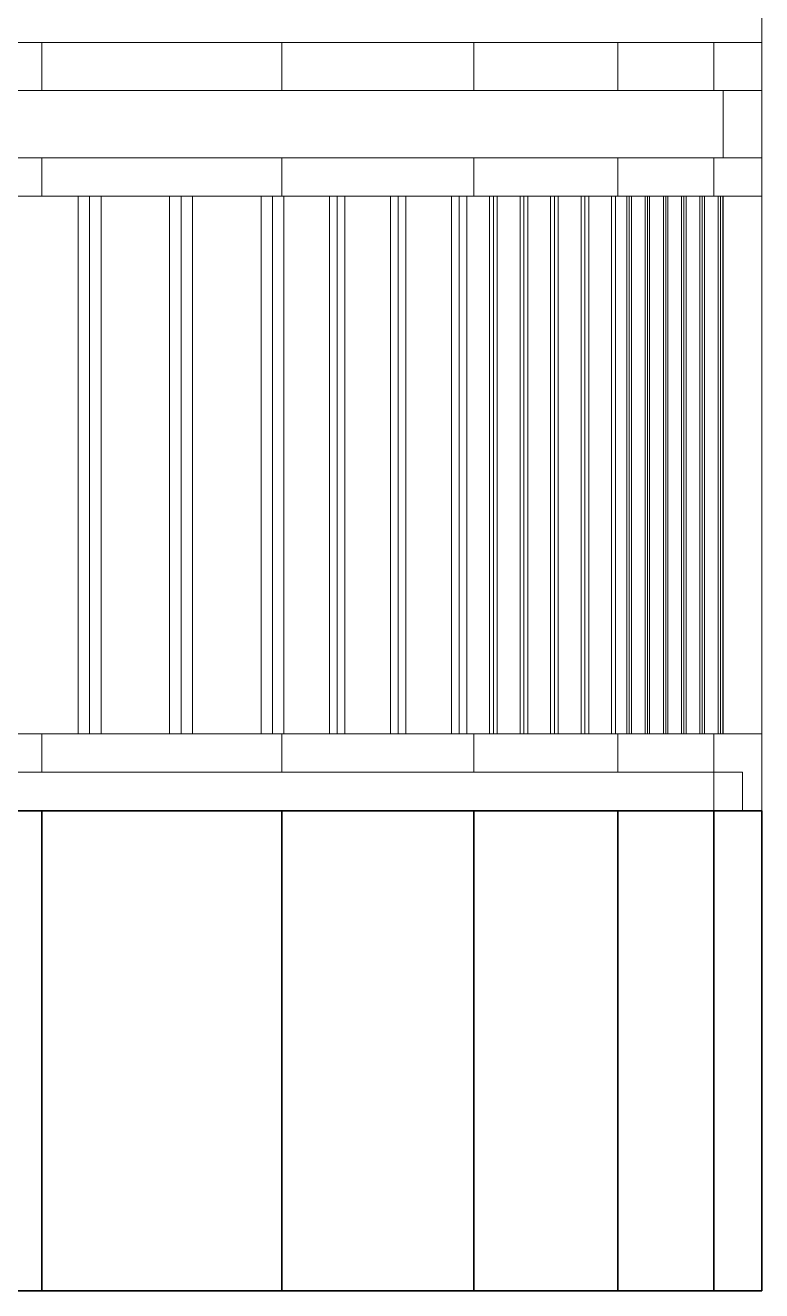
# Model space of a CAD drawing. Header units: inches. Extents: x -7543 to -822, y 102837 to 190349.
# Drawn here: x -823.9876 to -823.97226, y 102836.85389 to 102836.88025 of the extents above; entities that cross this region are included whole.
import ezdxf

# ---------------------------------------------------------------- set-up
doc = ezdxf.new("R2010")
doc.units = ezdxf.units.IN
doc.header["$MEASUREMENT"] = 0
for name, color, linetype, lineweight, true_color in [('BALKON', 7, 'Continuous', 20, 0xffaaa9), ('DUVAR', 7, 'Continuous', 35, 0xfc4642), ('PENCERE', 7, 'Continuous', 18, 0xffb360)]:
    doc.layers.add(name, color=color, linetype=linetype, lineweight=lineweight, true_color=true_color)

msp = doc.modelspace()

# ---------------------------------------------------------------- linework, layer by layer
at = {"layer": 'BALKON'}
for p, q in [((-824.06026, 102836.879887, -0.002), (-823.97226, 102836.879887, -0.002)), ((-824.06026, 102836.879887, -0.002), (-823.97226, 102836.879887, -0.002)), ((-824.06026, 102836.879887, -0.002), (-823.97226, 102836.879887, -0.002)), ((-824.06026, 102836.879887, -0.002), (-823.97226, 102836.879887, -0.002)), ((-824.06026, 102836.879887, -0.002), (-823.97226, 102836.879887, -0.002)), ((-824.06026, 102836.879887, -0.002), (-823.97226, 102836.879887, -0.002)), ((-824.06026, 102836.879887, -0.002), (-823.97226, 102836.879887, -0.002)), ((-824.06026, 102836.879887, -0.002), (-823.97226, 102836.879887, -0.002)), ((-823.98726, 102836.878887, -0.002), (-823.98726, 102836.879887, -0.002)), ((-823.98726, 102836.878887, -0.002), (-823.98726, 102836.879887, -0.002)), ((-823.98726, 102836.878887, -0.002), (-823.98726, 102836.879887, -0.002)), ((-823.98726, 102836.878887, -0.002), (-823.98726, 102836.879887, -0.002)), ((-823.98226, 102836.878887, -0.002), (-823.98226, 102836.879887, -0.002)), ((-823.98226, 102836.878887, -0.002), (-823.98226, 102836.879887, -0.002)), ((-823.98226, 102836.878887, -0.002), (-823.98226, 102836.879887, -0.002)), ((-823.98226, 102836.878887, -0.002), (-823.98226, 102836.879887, -0.002)), ((-823.98226, 102836.878887, -0.002), (-823.98226, 102836.879887, -0.002)), ((-823.98226, 102836.878887, -0.002), (-823.98226, 102836.879887, -0.002)), ((-823.98226, 102836.878887, -0.002), (-823.98226, 102836.879887, -0.002)), ((-823.98226, 102836.878887, -0.002), (-823.98226, 102836.879887, -0.002)), ((-823.97826, 102836.878887, -0.002), (-823.97826, 102836.879887, -0.002)), ((-823.97826, 102836.878887, -0.002), (-823.97826, 102836.879887, -0.002)), ((-823.97826, 102836.878887, -0.002), (-823.97826, 102836.879887, -0.002)), ((-823.97826, 102836.878887, -0.002), (-823.97826, 102836.879887, -0.002)), ((-823.97826, 102836.878887, -0.002), (-823.97826, 102836.879887, -0.002)), ((-823.97826, 102836.878887, -0.002), (-823.97826, 102836.879887, -0.002)), ((-823.97826, 102836.878887, -0.002), (-823.97826, 102836.879887, -0.002)), ((-823.97826, 102836.878887, -0.002), (-823.97826, 102836.879887, -0.002)), ((-823.97526, 102836.878887, -0.002), (-823.97526, 102836.879887, -0.002)), ((-823.97526, 102836.878887, -0.002), (-823.97526, 102836.879887, -0.002)), ((-823.97526, 102836.878887, -0.002), (-823.97526, 102836.879887, -0.002)), ((-823.97526, 102836.878887, -0.002), (-823.97526, 102836.879887, -0.002)), ((-823.97526, 102836.878887, -0.002), (-823.97526, 102836.879887, -0.002)), ((-823.97526, 102836.878887, -0.002), (-823.97526, 102836.879887, -0.002)), ((-823.97526, 102836.878887, -0.002), (-823.97526, 102836.879887, -0.002)), ((-823.97526, 102836.878887, -0.002), (-823.97526, 102836.879887, -0.002)), ((-823.97326, 102836.878887, -0.002), (-823.97326, 102836.879887, -0.002)), ((-823.97326, 102836.878887, -0.002), (-823.97326, 102836.879887, -0.002)), ((-823.97326, 102836.878887, -0.002), (-823.97326, 102836.879887, -0.002)), ((-823.97326, 102836.878887, -0.002), (-823.97326, 102836.879887, -0.002)), ((-823.97326, 102836.878887, -0.002), (-823.97326, 102836.879887, -0.002)), ((-823.97326, 102836.878887, -0.002), (-823.97326, 102836.879887, -0.002)), ((-823.97326, 102836.878887, -0.002), (-823.97326, 102836.879887, -0.002)), ((-823.97326, 102836.878887, -0.002), (-823.97326, 102836.879887, -0.002)), ((-823.97226, 102836.864687, -0.002), (-823.97226, 102836.879887, -0.002)), ((-823.97226, 102836.864687, -0.002), (-823.97226, 102836.879887, -0.002)), ((-823.97226, 102836.864687, -0.002), (-823.97226, 102836.879887, -0.002)), ((-823.97226, 102836.864687, -0.002), (-823.97226, 102836.879887, -0.002)), ((-823.97226, 102836.864687, -0.002), (-823.97226, 102836.879887, -0.002)), ((-823.97226, 102836.864687, -0.002), (-823.97226, 102836.879887, -0.002)), ((-823.97226, 102836.864687, -0.002), (-823.97226, 102836.879887, -0.002)), ((-823.97226, 102836.864687, -0.002), (-823.97226, 102836.879887, -0.002)), ((-824.05926, 102836.878887, -0.002), (-823.97226, 102836.878887, -0.002)), ((-824.05926, 102836.878887, -0.002), (-823.97226, 102836.878887, -0.002)), ((-824.05926, 102836.878887, -0.002), (-823.97226, 102836.878887, -0.002)), ((-824.05926, 102836.878887, -0.002), (-823.97226, 102836.878887, -0.002)), ((-824.05926, 102836.878887, -0.002), (-823.97226, 102836.878887, -0.002)), ((-824.05926, 102836.878887, -0.002), (-823.97226, 102836.878887, -0.002)), ((-824.05926, 102836.878887, -0.002), (-823.97226, 102836.878887, -0.002)), ((-824.05926, 102836.878887, -0.002), (-823.97226, 102836.878887, -0.002)), ((-823.97306, 102836.877487, -0.002), (-823.97306, 102836.878887, -0.002)), ((-823.97306, 102836.877487, -0.002), (-823.97306, 102836.878887, -0.002)), ((-823.97306, 102836.877487, -0.002), (-823.97306, 102836.878887, -0.002)), ((-823.97306, 102836.877487, -0.002), (-823.97306, 102836.878887, -0.002)), ((-823.97306, 102836.877487, -0.002), (-823.97306, 102836.878887, -0.002)), ((-823.97306, 102836.877487, -0.002), (-823.97306, 102836.878887, -0.002)), ((-823.97306, 102836.877487, -0.002), (-823.97306, 102836.878887, -0.002)), ((-823.97306, 102836.877487, -0.002), (-823.97306, 102836.878887, -0.002)), ((-824.05926, 102836.877487, -0.002), (-823.97226, 102836.877487, -0.002)), ((-824.05926, 102836.877487, -0.002), (-823.97226, 102836.877487, -0.002)), ((-824.05926, 102836.877487, -0.002), (-823.97226, 102836.877487, -0.002)), ((-824.05926, 102836.877487, -0.002), (-823.97226, 102836.877487, -0.002)), ((-824.05926, 102836.877487, -0.002), (-823.97226, 102836.877487, -0.002)), ((-824.05926, 102836.877487, -0.002), (-823.97226, 102836.877487, -0.002)), ((-824.05926, 102836.877487, -0.002), (-823.97226, 102836.877487, -0.002)), ((-824.05926, 102836.877487, -0.002), (-823.97226, 102836.877487, -0.002)), ((-823.98726, 102836.876687, -0.002), (-823.98726, 102836.877487, -0.002)), ((-823.98726, 102836.876687, -0.002), (-823.98726, 102836.877487, -0.002)), ((-823.98226, 102836.876687, -0.002), (-823.98226, 102836.877487, -0.002)), ((-823.98226, 102836.876687, -0.002), (-823.98226, 102836.877487, -0.002)), ((-823.98226, 102836.876687, -0.002), (-823.98226, 102836.877487, -0.002)), ((-823.98226, 102836.876687, -0.002), (-823.98226, 102836.877487, -0.002)), ((-823.97826, 102836.876687, -0.002), (-823.97826, 102836.877487, -0.002)), ((-823.97826, 102836.876687, -0.002), (-823.97826, 102836.877487, -0.002)), ((-823.97826, 102836.876687, -0.002), (-823.97826, 102836.877487, -0.002)), ((-823.97826, 102836.876687, -0.002), (-823.97826, 102836.877487, -0.002)), ((-823.97826, 102836.876687, -0.002), (-823.97826, 102836.877487, -0.002)), ((-823.97826, 102836.876687, -0.002), (-823.97826, 102836.877487, -0.002)), ((-823.97826, 102836.876687, -0.002), (-823.97826, 102836.877487, -0.002)), ((-823.97826, 102836.876687, -0.002), (-823.97826, 102836.877487, -0.002)), ((-823.97526, 102836.876687, -0.002), (-823.97526, 102836.877487, -0.002)), ((-823.97526, 102836.876687, -0.002), (-823.97526, 102836.877487, -0.002)), ((-823.97526, 102836.876687, -0.002), (-823.97526, 102836.877487, -0.002)), ((-823.97526, 102836.876687, -0.002), (-823.97526, 102836.877487, -0.002)), ((-823.97526, 102836.876687, -0.002), (-823.97526, 102836.877487, -0.002)), ((-823.97526, 102836.876687, -0.002), (-823.97526, 102836.877487, -0.002)), ((-823.97526, 102836.876687, -0.002), (-823.97526, 102836.877487, -0.002)), ((-823.97526, 102836.876687, -0.002), (-823.97526, 102836.877487, -0.002)), ((-823.97326, 102836.876687, -0.002), (-823.97326, 102836.877487, -0.002)), ((-823.97326, 102836.876687, -0.002), (-823.97326, 102836.877487, -0.002)), ((-823.97326, 102836.876687, -0.002), (-823.97326, 102836.877487, -0.002)), ((-823.97326, 102836.876687, -0.002), (-823.97326, 102836.877487, -0.002)), ((-823.97326, 102836.876687, -0.002), (-823.97326, 102836.877487, -0.002)), ((-823.97326, 102836.876687, -0.002), (-823.97326, 102836.877487, -0.002)), ((-823.97326, 102836.876687, -0.002), (-823.97326, 102836.877487, -0.002)), ((-823.97326, 102836.876687, -0.002), (-823.97326, 102836.877487, -0.002)), ((-824.05926, 102836.876687, -0.002), (-823.97226, 102836.876687, -0.002)), ((-824.05926, 102836.876687, -0.002), (-823.97226, 102836.876687, -0.002)), ((-824.05926, 102836.876687, -0.002), (-823.97226, 102836.876687, -0.002)), ((-824.05926, 102836.876687, -0.002), (-823.97226, 102836.876687, -0.002)), ((-824.05926, 102836.876687, -0.002), (-823.97226, 102836.876687, -0.002)), ((-824.05926, 102836.876687, -0.002), (-823.97226, 102836.876687, -0.002)), ((-824.05926, 102836.876687, -0.002), (-823.97226, 102836.876687, -0.002)), ((-824.05926, 102836.876687, -0.002), (-823.97226, 102836.876687, -0.002)), ((-823.986501, 102836.865487, -0.002), (-823.986501, 102836.876687, -0.002)), ((-823.986501, 102836.865487, -0.002), (-823.986501, 102836.876687, -0.002)), ((-823.986501, 102836.865487, -0.002), (-823.986501, 102836.876687, -0.002)), ((-823.986501, 102836.865487, -0.002), (-823.986501, 102836.876687, -0.002)), ((-823.986501, 102836.865487, -0.002), (-823.986501, 102836.876687, -0.002)), ((-823.986501, 102836.865487, -0.002), (-823.986501, 102836.876687, -0.002)), ((-823.986501, 102836.865487, -0.002), (-823.986501, 102836.876687, -0.002)), ((-823.986501, 102836.865487, -0.002), (-823.986501, 102836.876687, -0.002)), ((-823.986263, 102836.865487, -0.002), (-823.986263, 102836.876687, -0.002)), ((-823.986263, 102836.865487, -0.002), (-823.986263, 102836.876687, -0.002)), ((-823.986263, 102836.865487, -0.002), (-823.986263, 102836.876687, -0.002)), ((-823.986263, 102836.865487, -0.002), (-823.986263, 102836.876687, -0.002)), ((-823.986263, 102836.865487, -0.002), (-823.986263, 102836.876687, -0.002)), ((-823.986263, 102836.865487, -0.002), (-823.986263, 102836.876687, -0.002)), ((-823.986263, 102836.865487, -0.002), (-823.986263, 102836.876687, -0.002)), ((-823.986263, 102836.865487, -0.002), (-823.986263, 102836.876687, -0.002)), ((-823.986025, 102836.865487, -0.002), (-823.986025, 102836.876687, -0.002)), ((-823.986025, 102836.865487, -0.002), (-823.986025, 102836.876687, -0.002)), ((-823.986025, 102836.865487, -0.002), (-823.986025, 102836.876687, -0.002)), ((-823.986025, 102836.865487, -0.002), (-823.986025, 102836.876687, -0.002)), ((-823.986025, 102836.865487, -0.002), (-823.986025, 102836.876687, -0.002)), ((-823.986025, 102836.865487, -0.002), (-823.986025, 102836.876687, -0.002)), ((-823.986025, 102836.865487, -0.002), (-823.986025, 102836.876687, -0.002)), ((-823.986025, 102836.865487, -0.002), (-823.986025, 102836.876687, -0.002)), ((-823.984596, 102836.865487, -0.002), (-823.984596, 102836.876687, -0.002)), ((-823.984596, 102836.865487, -0.002), (-823.984596, 102836.876687, -0.002)), ((-823.984596, 102836.865487, -0.002), (-823.984596, 102836.876687, -0.002)), ((-823.984596, 102836.865487, -0.002), (-823.984596, 102836.876687, -0.002)), ((-823.984596, 102836.865487, -0.002), (-823.984596, 102836.876687, -0.002)), ((-823.984596, 102836.865487, -0.002), (-823.984596, 102836.876687, -0.002)), ((-823.984596, 102836.865487, -0.002), (-823.984596, 102836.876687, -0.002)), ((-823.984596, 102836.865487, -0.002), (-823.984596, 102836.876687, -0.002)), ((-823.984358, 102836.865487, -0.002), (-823.984358, 102836.876687, -0.002)), ((-823.984358, 102836.865487, -0.002), (-823.984358, 102836.876687, -0.002)), ((-823.984358, 102836.865487, -0.002), (-823.984358, 102836.876687, -0.002)), ((-823.984358, 102836.865487, -0.002), (-823.984358, 102836.876687, -0.002)), ((-823.984358, 102836.865487, -0.002), (-823.984358, 102836.876687, -0.002)), ((-823.984358, 102836.865487, -0.002), (-823.984358, 102836.876687, -0.002)), ((-823.984358, 102836.865487, -0.002), (-823.984358, 102836.876687, -0.002)), ((-823.984358, 102836.865487, -0.002), (-823.984358, 102836.876687, -0.002)), ((-823.98412, 102836.865487, -0.002), (-823.98412, 102836.876687, -0.002)), ((-823.98412, 102836.865487, -0.002), (-823.98412, 102836.876687, -0.002)), ((-823.98412, 102836.865487, -0.002), (-823.98412, 102836.876687, -0.002)), ((-823.98412, 102836.865487, -0.002), (-823.98412, 102836.876687, -0.002)), ((-823.98412, 102836.865487, -0.002), (-823.98412, 102836.876687, -0.002)), ((-823.98412, 102836.865487, -0.002), (-823.98412, 102836.876687, -0.002)), ((-823.98412, 102836.865487, -0.002), (-823.98412, 102836.876687, -0.002)), ((-823.98412, 102836.865487, -0.002), (-823.98412, 102836.876687, -0.002)), ((-823.982691, 102836.865487, -0.002), (-823.982691, 102836.876687, -0.002)), ((-823.982691, 102836.865487, -0.002), (-823.982691, 102836.876687, -0.002)), ((-823.982691, 102836.865487, -0.002), (-823.982691, 102836.876687, -0.002)), ((-823.982691, 102836.865487, -0.002), (-823.982691, 102836.876687, -0.002)), ((-823.982691, 102836.865487, -0.002), (-823.982691, 102836.876687, -0.002)), ((-823.982691, 102836.865487, -0.002), (-823.982691, 102836.876687, -0.002)), ((-823.982691, 102836.865487, -0.002), (-823.982691, 102836.876687, -0.002)), ((-823.982691, 102836.865487, -0.002), (-823.982691, 102836.876687, -0.002)), ((-823.982453, 102836.865487, -0.002), (-823.982453, 102836.876687, -0.002)), ((-823.982453, 102836.865487, -0.002), (-823.982453, 102836.876687, -0.002)), ((-823.982453, 102836.865487, -0.002), (-823.982453, 102836.876687, -0.002)), ((-823.982453, 102836.865487, -0.002), (-823.982453, 102836.876687, -0.002)), ((-823.982453, 102836.865487, -0.002), (-823.982453, 102836.876687, -0.002)), ((-823.982453, 102836.865487, -0.002), (-823.982453, 102836.876687, -0.002)), ((-823.982453, 102836.865487, -0.002), (-823.982453, 102836.876687, -0.002)), ((-823.982453, 102836.865487, -0.002), (-823.982453, 102836.876687, -0.002)), ((-823.982215, 102836.865487, -0.002), (-823.982215, 102836.876687, -0.002)), ((-823.982215, 102836.865487, -0.002), (-823.982215, 102836.876687, -0.002)), ((-823.982215, 102836.865487, -0.002), (-823.982215, 102836.876687, -0.002)), ((-823.982215, 102836.865487, -0.002), (-823.982215, 102836.876687, -0.002)), ((-823.982215, 102836.865487, -0.002), (-823.982215, 102836.876687, -0.002)), ((-823.982215, 102836.865487, -0.002), (-823.982215, 102836.876687, -0.002)), ((-823.982215, 102836.865487, -0.002), (-823.982215, 102836.876687, -0.002)), ((-823.982215, 102836.865487, -0.002), (-823.982215, 102836.876687, -0.002)), ((-823.981262, 102836.865487, -0.002), (-823.981262, 102836.876687, -0.002)), ((-823.981262, 102836.865487, -0.002), (-823.981262, 102836.876687, -0.002)), ((-823.981262, 102836.865487, -0.002), (-823.981262, 102836.876687, -0.002)), ((-823.981262, 102836.865487, -0.002), (-823.981262, 102836.876687, -0.002)), ((-823.981262, 102836.865487, -0.002), (-823.981262, 102836.876687, -0.002)), ((-823.981262, 102836.865487, -0.002), (-823.981262, 102836.876687, -0.002)), ((-823.981262, 102836.865487, -0.002), (-823.981262, 102836.876687, -0.002)), ((-823.981262, 102836.865487, -0.002), (-823.981262, 102836.876687, -0.002)), ((-823.981104, 102836.865487, -0.002), (-823.981104, 102836.876687, -0.002)), ((-823.981104, 102836.865487, -0.002), (-823.981104, 102836.876687, -0.002)), ((-823.981104, 102836.865487, -0.002), (-823.981104, 102836.876687, -0.002)), ((-823.981104, 102836.865487, -0.002), (-823.981104, 102836.876687, -0.002)), ((-823.981104, 102836.865487, -0.002), (-823.981104, 102836.876687, -0.002)), ((-823.981104, 102836.865487, -0.002), (-823.981104, 102836.876687, -0.002)), ((-823.981104, 102836.865487, -0.002), (-823.981104, 102836.876687, -0.002)), ((-823.981104, 102836.865487, -0.002), (-823.981104, 102836.876687, -0.002)), ((-823.980945, 102836.865487, -0.002), (-823.980945, 102836.876687, -0.002)), ((-823.980945, 102836.865487, -0.002), (-823.980945, 102836.876687, -0.002)), ((-823.980945, 102836.865487, -0.002), (-823.980945, 102836.876687, -0.002)), ((-823.980945, 102836.865487, -0.002), (-823.980945, 102836.876687, -0.002)), ((-823.980945, 102836.865487, -0.002), (-823.980945, 102836.876687, -0.002)), ((-823.980945, 102836.865487, -0.002), (-823.980945, 102836.876687, -0.002)), ((-823.980945, 102836.865487, -0.002), (-823.980945, 102836.876687, -0.002)), ((-823.980945, 102836.865487, -0.002), (-823.980945, 102836.876687, -0.002)), ((-823.979992, 102836.865487, -0.002), (-823.979992, 102836.876687, -0.002)), ((-823.979992, 102836.865487, -0.002), (-823.979992, 102836.876687, -0.002)), ((-823.979992, 102836.865487, -0.002), (-823.979992, 102836.876687, -0.002)), ((-823.979992, 102836.865487, -0.002), (-823.979992, 102836.876687, -0.002)), ((-823.979992, 102836.865487, -0.002), (-823.979992, 102836.876687, -0.002)), ((-823.979992, 102836.865487, -0.002), (-823.979992, 102836.876687, -0.002)), ((-823.979992, 102836.865487, -0.002), (-823.979992, 102836.876687, -0.002)), ((-823.979992, 102836.865487, -0.002), (-823.979992, 102836.876687, -0.002)), ((-823.979834, 102836.865487, -0.002), (-823.979834, 102836.876687, -0.002)), ((-823.979834, 102836.865487, -0.002), (-823.979834, 102836.876687, -0.002)), ((-823.979834, 102836.865487, -0.002), (-823.979834, 102836.876687, -0.002)), ((-823.979834, 102836.865487, -0.002), (-823.979834, 102836.876687, -0.002)), ((-823.979834, 102836.865487, -0.002), (-823.979834, 102836.876687, -0.002)), ((-823.979834, 102836.865487, -0.002), (-823.979834, 102836.876687, -0.002)), ((-823.979834, 102836.865487, -0.002), (-823.979834, 102836.876687, -0.002)), ((-823.979834, 102836.865487, -0.002), (-823.979834, 102836.876687, -0.002)), ((-823.979675, 102836.865487, -0.002), (-823.979675, 102836.876687, -0.002)), ((-823.979675, 102836.865487, -0.002), (-823.979675, 102836.876687, -0.002)), ((-823.979675, 102836.865487, -0.002), (-823.979675, 102836.876687, -0.002)), ((-823.979675, 102836.865487, -0.002), (-823.979675, 102836.876687, -0.002)), ((-823.979675, 102836.865487, -0.002), (-823.979675, 102836.876687, -0.002)), ((-823.979675, 102836.865487, -0.002), (-823.979675, 102836.876687, -0.002)), ((-823.979675, 102836.865487, -0.002), (-823.979675, 102836.876687, -0.002)), ((-823.979675, 102836.865487, -0.002), (-823.979675, 102836.876687, -0.002)), ((-823.978722, 102836.865487, -0.002), (-823.978722, 102836.876687, -0.002)), ((-823.978722, 102836.865487, -0.002), (-823.978722, 102836.876687, -0.002)), ((-823.978722, 102836.865487, -0.002), (-823.978722, 102836.876687, -0.002)), ((-823.978722, 102836.865487, -0.002), (-823.978722, 102836.876687, -0.002)), ((-823.978722, 102836.865487, -0.002), (-823.978722, 102836.876687, -0.002)), ((-823.978722, 102836.865487, -0.002), (-823.978722, 102836.876687, -0.002)), ((-823.978722, 102836.865487, -0.002), (-823.978722, 102836.876687, -0.002)), ((-823.978722, 102836.865487, -0.002), (-823.978722, 102836.876687, -0.002)), ((-823.978564, 102836.865487, -0.002), (-823.978564, 102836.876687, -0.002)), ((-823.978564, 102836.865487, -0.002), (-823.978564, 102836.876687, -0.002)), ((-823.978564, 102836.865487, -0.002), (-823.978564, 102836.876687, -0.002)), ((-823.978564, 102836.865487, -0.002), (-823.978564, 102836.876687, -0.002)), ((-823.978564, 102836.865487, -0.002), (-823.978564, 102836.876687, -0.002)), ((-823.978564, 102836.865487, -0.002), (-823.978564, 102836.876687, -0.002)), ((-823.978564, 102836.865487, -0.002), (-823.978564, 102836.876687, -0.002)), ((-823.978564, 102836.865487, -0.002), (-823.978564, 102836.876687, -0.002)), ((-823.978405, 102836.865487, -0.002), (-823.978405, 102836.876687, -0.002)), ((-823.978405, 102836.865487, -0.002), (-823.978405, 102836.876687, -0.002)), ((-823.978405, 102836.865487, -0.002), (-823.978405, 102836.876687, -0.002)), ((-823.978405, 102836.865487, -0.002), (-823.978405, 102836.876687, -0.002)), ((-823.978405, 102836.865487, -0.002), (-823.978405, 102836.876687, -0.002)), ((-823.978405, 102836.865487, -0.002), (-823.978405, 102836.876687, -0.002)), ((-823.978405, 102836.865487, -0.002), (-823.978405, 102836.876687, -0.002)), ((-823.978405, 102836.865487, -0.002), (-823.978405, 102836.876687, -0.002)), ((-823.977929, 102836.865487, -0.002), (-823.977929, 102836.876687, -0.002)), ((-823.977929, 102836.865487, -0.002), (-823.977929, 102836.876687, -0.002)), ((-823.977929, 102836.865487, -0.002), (-823.977929, 102836.876687, -0.002)), ((-823.977929, 102836.865487, -0.002), (-823.977929, 102836.876687, -0.002)), ((-823.977929, 102836.865487, -0.002), (-823.977929, 102836.876687, -0.002)), ((-823.977929, 102836.865487, -0.002), (-823.977929, 102836.876687, -0.002)), ((-823.977929, 102836.865487, -0.002), (-823.977929, 102836.876687, -0.002)), ((-823.977929, 102836.865487, -0.002), (-823.977929, 102836.876687, -0.002)), ((-823.977849, 102836.865487, -0.002), (-823.977849, 102836.876687, -0.002)), ((-823.977849, 102836.865487, -0.002), (-823.977849, 102836.876687, -0.002)), ((-823.977849, 102836.865487, -0.002), (-823.977849, 102836.876687, -0.002)), ((-823.977849, 102836.865487, -0.002), (-823.977849, 102836.876687, -0.002)), ((-823.977849, 102836.865487, -0.002), (-823.977849, 102836.876687, -0.002)), ((-823.977849, 102836.865487, -0.002), (-823.977849, 102836.876687, -0.002)), ((-823.977849, 102836.865487, -0.002), (-823.977849, 102836.876687, -0.002)), ((-823.977849, 102836.865487, -0.002), (-823.977849, 102836.876687, -0.002)), ((-823.97777, 102836.865487, -0.002), (-823.97777, 102836.876687, -0.002)), ((-823.97777, 102836.865487, -0.002), (-823.97777, 102836.876687, -0.002)), ((-823.97777, 102836.865487, -0.002), (-823.97777, 102836.876687, -0.002)), ((-823.97777, 102836.865487, -0.002), (-823.97777, 102836.876687, -0.002)), ((-823.97777, 102836.865487, -0.002), (-823.97777, 102836.876687, -0.002)), ((-823.97777, 102836.865487, -0.002), (-823.97777, 102836.876687, -0.002)), ((-823.97777, 102836.865487, -0.002), (-823.97777, 102836.876687, -0.002)), ((-823.97777, 102836.865487, -0.002), (-823.97777, 102836.876687, -0.002)), ((-823.977294, 102836.865487, -0.002), (-823.977294, 102836.876687, -0.002)), ((-823.977294, 102836.865487, -0.002), (-823.977294, 102836.876687, -0.002)), ((-823.977294, 102836.865487, -0.002), (-823.977294, 102836.876687, -0.002)), ((-823.977294, 102836.865487, -0.002), (-823.977294, 102836.876687, -0.002)), ((-823.977294, 102836.865487, -0.002), (-823.977294, 102836.876687, -0.002)), ((-823.977294, 102836.865487, -0.002), (-823.977294, 102836.876687, -0.002)), ((-823.977294, 102836.865487, -0.002), (-823.977294, 102836.876687, -0.002)), ((-823.977294, 102836.865487, -0.002), (-823.977294, 102836.876687, -0.002)), ((-823.977214, 102836.865487, -0.002), (-823.977214, 102836.876687, -0.002)), ((-823.977214, 102836.865487, -0.002), (-823.977214, 102836.876687, -0.002)), ((-823.977214, 102836.865487, -0.002), (-823.977214, 102836.876687, -0.002)), ((-823.977214, 102836.865487, -0.002), (-823.977214, 102836.876687, -0.002)), ((-823.977214, 102836.865487, -0.002), (-823.977214, 102836.876687, -0.002)), ((-823.977214, 102836.865487, -0.002), (-823.977214, 102836.876687, -0.002)), ((-823.977214, 102836.865487, -0.002), (-823.977214, 102836.876687, -0.002)), ((-823.977214, 102836.865487, -0.002), (-823.977214, 102836.876687, -0.002)), ((-823.977135, 102836.865487, -0.002), (-823.977135, 102836.876687, -0.002)), ((-823.977135, 102836.865487, -0.002), (-823.977135, 102836.876687, -0.002)), ((-823.977135, 102836.865487, -0.002), (-823.977135, 102836.876687, -0.002)), ((-823.977135, 102836.865487, -0.002), (-823.977135, 102836.876687, -0.002)), ((-823.977135, 102836.865487, -0.002), (-823.977135, 102836.876687, -0.002)), ((-823.977135, 102836.865487, -0.002), (-823.977135, 102836.876687, -0.002)), ((-823.977135, 102836.865487, -0.002), (-823.977135, 102836.876687, -0.002)), ((-823.977135, 102836.865487, -0.002), (-823.977135, 102836.876687, -0.002)), ((-823.976659, 102836.865487, -0.002), (-823.976659, 102836.876687, -0.002)), ((-823.976659, 102836.865487, -0.002), (-823.976659, 102836.876687, -0.002)), ((-823.976659, 102836.865487, -0.002), (-823.976659, 102836.876687, -0.002)), ((-823.976659, 102836.865487, -0.002), (-823.976659, 102836.876687, -0.002)), ((-823.976659, 102836.865487, -0.002), (-823.976659, 102836.876687, -0.002)), ((-823.976659, 102836.865487, -0.002), (-823.976659, 102836.876687, -0.002)), ((-823.976659, 102836.865487, -0.002), (-823.976659, 102836.876687, -0.002)), ((-823.976659, 102836.865487, -0.002), (-823.976659, 102836.876687, -0.002)), ((-823.976579, 102836.865487, -0.002), (-823.976579, 102836.876687, -0.002)), ((-823.976579, 102836.865487, -0.002), (-823.976579, 102836.876687, -0.002)), ((-823.976579, 102836.865487, -0.002), (-823.976579, 102836.876687, -0.002)), ((-823.976579, 102836.865487, -0.002), (-823.976579, 102836.876687, -0.002)), ((-823.976579, 102836.865487, -0.002), (-823.976579, 102836.876687, -0.002)), ((-823.976579, 102836.865487, -0.002), (-823.976579, 102836.876687, -0.002)), ((-823.976579, 102836.865487, -0.002), (-823.976579, 102836.876687, -0.002)), ((-823.976579, 102836.865487, -0.002), (-823.976579, 102836.876687, -0.002)), ((-823.9765, 102836.865487, -0.002), (-823.9765, 102836.876687, -0.002)), ((-823.9765, 102836.865487, -0.002), (-823.9765, 102836.876687, -0.002)), ((-823.9765, 102836.865487, -0.002), (-823.9765, 102836.876687, -0.002)), ((-823.9765, 102836.865487, -0.002), (-823.9765, 102836.876687, -0.002)), ((-823.9765, 102836.865487, -0.002), (-823.9765, 102836.876687, -0.002)), ((-823.9765, 102836.865487, -0.002), (-823.9765, 102836.876687, -0.002)), ((-823.9765, 102836.865487, -0.002), (-823.9765, 102836.876687, -0.002)), ((-823.9765, 102836.865487, -0.002), (-823.9765, 102836.876687, -0.002)), ((-823.976024, 102836.865487, -0.002), (-823.976024, 102836.876687, -0.002)), ((-823.976024, 102836.865487, -0.002), (-823.976024, 102836.876687, -0.002)), ((-823.976024, 102836.865487, -0.002), (-823.976024, 102836.876687, -0.002)), ((-823.976024, 102836.865487, -0.002), (-823.976024, 102836.876687, -0.002)), ((-823.976024, 102836.865487, -0.002), (-823.976024, 102836.876687, -0.002)), ((-823.976024, 102836.865487, -0.002), (-823.976024, 102836.876687, -0.002)), ((-823.976024, 102836.865487, -0.002), (-823.976024, 102836.876687, -0.002)), ((-823.976024, 102836.865487, -0.002), (-823.976024, 102836.876687, -0.002)), ((-823.975944, 102836.865487, -0.002), (-823.975944, 102836.876687, -0.002)), ((-823.975944, 102836.865487, -0.002), (-823.975944, 102836.876687, -0.002)), ((-823.975944, 102836.865487, -0.002), (-823.975944, 102836.876687, -0.002)), ((-823.975944, 102836.865487, -0.002), (-823.975944, 102836.876687, -0.002)), ((-823.975944, 102836.865487, -0.002), (-823.975944, 102836.876687, -0.002)), ((-823.975944, 102836.865487, -0.002), (-823.975944, 102836.876687, -0.002)), ((-823.975944, 102836.865487, -0.002), (-823.975944, 102836.876687, -0.002)), ((-823.975944, 102836.865487, -0.002), (-823.975944, 102836.876687, -0.002)), ((-823.975865, 102836.865487, -0.002), (-823.975865, 102836.876687, -0.002)), ((-823.975865, 102836.865487, -0.002), (-823.975865, 102836.876687, -0.002)), ((-823.975865, 102836.865487, -0.002), (-823.975865, 102836.876687, -0.002)), ((-823.975865, 102836.865487, -0.002), (-823.975865, 102836.876687, -0.002)), ((-823.975865, 102836.865487, -0.002), (-823.975865, 102836.876687, -0.002)), ((-823.975865, 102836.865487, -0.002), (-823.975865, 102836.876687, -0.002)), ((-823.975865, 102836.865487, -0.002), (-823.975865, 102836.876687, -0.002)), ((-823.975865, 102836.865487, -0.002), (-823.975865, 102836.876687, -0.002)), ((-823.975389, 102836.865487, -0.002), (-823.975389, 102836.876687, -0.002)), ((-823.975389, 102836.865487, -0.002), (-823.975389, 102836.876687, -0.002)), ((-823.975389, 102836.865487, -0.002), (-823.975389, 102836.876687, -0.002)), ((-823.975389, 102836.865487, -0.002), (-823.975389, 102836.876687, -0.002)), ((-823.975389, 102836.865487, -0.002), (-823.975389, 102836.876687, -0.002)), ((-823.975389, 102836.865487, -0.002), (-823.975389, 102836.876687, -0.002)), ((-823.975389, 102836.865487, -0.002), (-823.975389, 102836.876687, -0.002)), ((-823.975389, 102836.865487, -0.002), (-823.975389, 102836.876687, -0.002)), ((-823.975309, 102836.865487, -0.002), (-823.975309, 102836.876687, -0.002)), ((-823.975309, 102836.865487, -0.002), (-823.975309, 102836.876687, -0.002)), ((-823.975309, 102836.865487, -0.002), (-823.975309, 102836.876687, -0.002)), ((-823.975309, 102836.865487, -0.002), (-823.975309, 102836.876687, -0.002)), ((-823.975309, 102836.865487, -0.002), (-823.975309, 102836.876687, -0.002)), ((-823.975309, 102836.865487, -0.002), (-823.975309, 102836.876687, -0.002)), ((-823.975309, 102836.865487, -0.002), (-823.975309, 102836.876687, -0.002)), ((-823.975309, 102836.865487, -0.002), (-823.975309, 102836.876687, -0.002)), ((-823.975071, 102836.865487, -0.002), (-823.975071, 102836.876687, -0.002)), ((-823.975071, 102836.865487, -0.002), (-823.975071, 102836.876687, -0.002)), ((-823.975071, 102836.865487, -0.002), (-823.975071, 102836.876687, -0.002)), ((-823.975071, 102836.865487, -0.002), (-823.975071, 102836.876687, -0.002)), ((-823.975071, 102836.865487, -0.002), (-823.975071, 102836.876687, -0.002)), ((-823.975071, 102836.865487, -0.002), (-823.975071, 102836.876687, -0.002)), ((-823.975071, 102836.865487, -0.002), (-823.975071, 102836.876687, -0.002)), ((-823.975071, 102836.865487, -0.002), (-823.975071, 102836.876687, -0.002)), ((-823.975023, 102836.865487, -0.002), (-823.975023, 102836.876687, -0.002)), ((-823.975023, 102836.865487, -0.002), (-823.975023, 102836.876687, -0.002)), ((-823.975023, 102836.865487, -0.002), (-823.975023, 102836.876687, -0.002)), ((-823.975023, 102836.865487, -0.002), (-823.975023, 102836.876687, -0.002)), ((-823.975023, 102836.865487, -0.002), (-823.975023, 102836.876687, -0.002)), ((-823.975023, 102836.865487, -0.002), (-823.975023, 102836.876687, -0.002)), ((-823.975023, 102836.865487, -0.002), (-823.975023, 102836.876687, -0.002)), ((-823.975023, 102836.865487, -0.002), (-823.975023, 102836.876687, -0.002)), ((-823.974976, 102836.865487, -0.002), (-823.974976, 102836.876687, -0.002)), ((-823.974976, 102836.865487, -0.002), (-823.974976, 102836.876687, -0.002)), ((-823.974976, 102836.865487, -0.002), (-823.974976, 102836.876687, -0.002)), ((-823.974976, 102836.865487, -0.002), (-823.974976, 102836.876687, -0.002)), ((-823.974976, 102836.865487, -0.002), (-823.974976, 102836.876687, -0.002)), ((-823.974976, 102836.865487, -0.002), (-823.974976, 102836.876687, -0.002)), ((-823.974976, 102836.865487, -0.002), (-823.974976, 102836.876687, -0.002)), ((-823.974976, 102836.865487, -0.002), (-823.974976, 102836.876687, -0.002)), ((-823.97469, 102836.865487, -0.002), (-823.97469, 102836.876687, -0.002)), ((-823.97469, 102836.865487, -0.002), (-823.97469, 102836.876687, -0.002)), ((-823.97469, 102836.865487, -0.002), (-823.97469, 102836.876687, -0.002)), ((-823.97469, 102836.865487, -0.002), (-823.97469, 102836.876687, -0.002)), ((-823.97469, 102836.865487, -0.002), (-823.97469, 102836.876687, -0.002)), ((-823.97469, 102836.865487, -0.002), (-823.97469, 102836.876687, -0.002)), ((-823.97469, 102836.865487, -0.002), (-823.97469, 102836.876687, -0.002)), ((-823.97469, 102836.865487, -0.002), (-823.97469, 102836.876687, -0.002)), ((-823.974642, 102836.865487, -0.002), (-823.974642, 102836.876687, -0.002)), ((-823.974642, 102836.865487, -0.002), (-823.974642, 102836.876687, -0.002)), ((-823.974642, 102836.865487, -0.002), (-823.974642, 102836.876687, -0.002)), ((-823.974642, 102836.865487, -0.002), (-823.974642, 102836.876687, -0.002)), ((-823.974642, 102836.865487, -0.002), (-823.974642, 102836.876687, -0.002)), ((-823.974642, 102836.865487, -0.002), (-823.974642, 102836.876687, -0.002)), ((-823.974642, 102836.865487, -0.002), (-823.974642, 102836.876687, -0.002)), ((-823.974642, 102836.865487, -0.002), (-823.974642, 102836.876687, -0.002)), ((-823.974595, 102836.865487, -0.002), (-823.974595, 102836.876687, -0.002)), ((-823.974595, 102836.865487, -0.002), (-823.974595, 102836.876687, -0.002)), ((-823.974595, 102836.865487, -0.002), (-823.974595, 102836.876687, -0.002)), ((-823.974595, 102836.865487, -0.002), (-823.974595, 102836.876687, -0.002)), ((-823.974595, 102836.865487, -0.002), (-823.974595, 102836.876687, -0.002)), ((-823.974595, 102836.865487, -0.002), (-823.974595, 102836.876687, -0.002)), ((-823.974595, 102836.865487, -0.002), (-823.974595, 102836.876687, -0.002)), ((-823.974595, 102836.865487, -0.002), (-823.974595, 102836.876687, -0.002)), ((-823.974309, 102836.865487, -0.002), (-823.974309, 102836.876687, -0.002)), ((-823.974309, 102836.865487, -0.002), (-823.974309, 102836.876687, -0.002)), ((-823.974309, 102836.865487, -0.002), (-823.974309, 102836.876687, -0.002)), ((-823.974309, 102836.865487, -0.002), (-823.974309, 102836.876687, -0.002)), ((-823.974309, 102836.865487, -0.002), (-823.974309, 102836.876687, -0.002)), ((-823.974309, 102836.865487, -0.002), (-823.974309, 102836.876687, -0.002)), ((-823.974309, 102836.865487, -0.002), (-823.974309, 102836.876687, -0.002)), ((-823.974309, 102836.865487, -0.002), (-823.974309, 102836.876687, -0.002)), ((-823.974261, 102836.865487, -0.002), (-823.974261, 102836.876687, -0.002)), ((-823.974261, 102836.865487, -0.002), (-823.974261, 102836.876687, -0.002)), ((-823.974261, 102836.865487, -0.002), (-823.974261, 102836.876687, -0.002)), ((-823.974261, 102836.865487, -0.002), (-823.974261, 102836.876687, -0.002)), ((-823.974261, 102836.865487, -0.002), (-823.974261, 102836.876687, -0.002)), ((-823.974261, 102836.865487, -0.002), (-823.974261, 102836.876687, -0.002)), ((-823.974261, 102836.865487, -0.002), (-823.974261, 102836.876687, -0.002)), ((-823.974261, 102836.865487, -0.002), (-823.974261, 102836.876687, -0.002)), ((-823.974214, 102836.865487, -0.002), (-823.974214, 102836.876687, -0.002)), ((-823.974214, 102836.865487, -0.002), (-823.974214, 102836.876687, -0.002)), ((-823.974214, 102836.865487, -0.002), (-823.974214, 102836.876687, -0.002)), ((-823.974214, 102836.865487, -0.002), (-823.974214, 102836.876687, -0.002)), ((-823.974214, 102836.865487, -0.002), (-823.974214, 102836.876687, -0.002)), ((-823.974214, 102836.865487, -0.002), (-823.974214, 102836.876687, -0.002)), ((-823.974214, 102836.865487, -0.002), (-823.974214, 102836.876687, -0.002)), ((-823.974214, 102836.865487, -0.002), (-823.974214, 102836.876687, -0.002)), ((-823.973928, 102836.865487, -0.002), (-823.973928, 102836.876687, -0.002)), ((-823.973928, 102836.865487, -0.002), (-823.973928, 102836.876687, -0.002)), ((-823.973928, 102836.865487, -0.002), (-823.973928, 102836.876687, -0.002)), ((-823.973928, 102836.865487, -0.002), (-823.973928, 102836.876687, -0.002)), ((-823.973928, 102836.865487, -0.002), (-823.973928, 102836.876687, -0.002)), ((-823.973928, 102836.865487, -0.002), (-823.973928, 102836.876687, -0.002)), ((-823.973928, 102836.865487, -0.002), (-823.973928, 102836.876687, -0.002)), ((-823.973928, 102836.865487, -0.002), (-823.973928, 102836.876687, -0.002)), ((-823.97388, 102836.865487, -0.002), (-823.97388, 102836.876687, -0.002)), ((-823.97388, 102836.865487, -0.002), (-823.97388, 102836.876687, -0.002)), ((-823.97388, 102836.865487, -0.002), (-823.97388, 102836.876687, -0.002)), ((-823.97388, 102836.865487, -0.002), (-823.97388, 102836.876687, -0.002)), ((-823.97388, 102836.865487, -0.002), (-823.97388, 102836.876687, -0.002)), ((-823.97388, 102836.865487, -0.002), (-823.97388, 102836.876687, -0.002)), ((-823.97388, 102836.865487, -0.002), (-823.97388, 102836.876687, -0.002)), ((-823.97388, 102836.865487, -0.002), (-823.97388, 102836.876687, -0.002)), ((-823.973833, 102836.865487, -0.002), (-823.973833, 102836.876687, -0.002)), ((-823.973833, 102836.865487, -0.002), (-823.973833, 102836.876687, -0.002)), ((-823.973833, 102836.865487, -0.002), (-823.973833, 102836.876687, -0.002)), ((-823.973833, 102836.865487, -0.002), (-823.973833, 102836.876687, -0.002)), ((-823.973833, 102836.865487, -0.002), (-823.973833, 102836.876687, -0.002)), ((-823.973833, 102836.865487, -0.002), (-823.973833, 102836.876687, -0.002)), ((-823.973833, 102836.865487, -0.002), (-823.973833, 102836.876687, -0.002)), ((-823.973833, 102836.865487, -0.002), (-823.973833, 102836.876687, -0.002)), ((-823.973547, 102836.865487, -0.002), (-823.973547, 102836.876687, -0.002)), ((-823.973547, 102836.865487, -0.002), (-823.973547, 102836.876687, -0.002)), ((-823.973547, 102836.865487, -0.002), (-823.973547, 102836.876687, -0.002)), ((-823.973547, 102836.865487, -0.002), (-823.973547, 102836.876687, -0.002)), ((-823.973547, 102836.865487, -0.002), (-823.973547, 102836.876687, -0.002)), ((-823.973547, 102836.865487, -0.002), (-823.973547, 102836.876687, -0.002)), ((-823.973547, 102836.865487, -0.002), (-823.973547, 102836.876687, -0.002)), ((-823.973547, 102836.865487, -0.002), (-823.973547, 102836.876687, -0.002)), ((-823.973499, 102836.865487, -0.002), (-823.973499, 102836.876687, -0.002)), ((-823.973499, 102836.865487, -0.002), (-823.973499, 102836.876687, -0.002)), ((-823.973499, 102836.865487, -0.002), (-823.973499, 102836.876687, -0.002)), ((-823.973499, 102836.865487, -0.002), (-823.973499, 102836.876687, -0.002)), ((-823.973499, 102836.865487, -0.002), (-823.973499, 102836.876687, -0.002)), ((-823.973499, 102836.865487, -0.002), (-823.973499, 102836.876687, -0.002)), ((-823.973499, 102836.865487, -0.002), (-823.973499, 102836.876687, -0.002)), ((-823.973499, 102836.865487, -0.002), (-823.973499, 102836.876687, -0.002)), ((-823.973452, 102836.865487, -0.002), (-823.973452, 102836.876687, -0.002)), ((-823.973452, 102836.865487, -0.002), (-823.973452, 102836.876687, -0.002)), ((-823.973452, 102836.865487, -0.002), (-823.973452, 102836.876687, -0.002)), ((-823.973452, 102836.865487, -0.002), (-823.973452, 102836.876687, -0.002)), ((-823.973452, 102836.865487, -0.002), (-823.973452, 102836.876687, -0.002)), ((-823.973452, 102836.865487, -0.002), (-823.973452, 102836.876687, -0.002)), ((-823.973452, 102836.865487, -0.002), (-823.973452, 102836.876687, -0.002)), ((-823.973452, 102836.865487, -0.002), (-823.973452, 102836.876687, -0.002)), ((-823.973166, 102836.865487, -0.002), (-823.973166, 102836.876687, -0.002)), ((-823.973166, 102836.865487, -0.002), (-823.973166, 102836.876687, -0.002)), ((-823.973166, 102836.865487, -0.002), (-823.973166, 102836.876687, -0.002)), ((-823.973166, 102836.865487, -0.002), (-823.973166, 102836.876687, -0.002)), ((-823.973166, 102836.865487, -0.002), (-823.973166, 102836.876687, -0.002)), ((-823.973166, 102836.865487, -0.002), (-823.973166, 102836.876687, -0.002)), ((-823.973166, 102836.865487, -0.002), (-823.973166, 102836.876687, -0.002)), ((-823.973166, 102836.865487, -0.002), (-823.973166, 102836.876687, -0.002)), ((-823.973118, 102836.865487, -0.002), (-823.973118, 102836.876687, -0.002)), ((-823.973118, 102836.865487, -0.002), (-823.973118, 102836.876687, -0.002)), ((-823.973118, 102836.865487, -0.002), (-823.973118, 102836.876687, -0.002)), ((-823.973118, 102836.865487, -0.002), (-823.973118, 102836.876687, -0.002)), ((-823.973118, 102836.865487, -0.002), (-823.973118, 102836.876687, -0.002)), ((-823.973118, 102836.865487, -0.002), (-823.973118, 102836.876687, -0.002)), ((-823.973118, 102836.865487, -0.002), (-823.973118, 102836.876687, -0.002)), ((-823.973118, 102836.865487, -0.002), (-823.973118, 102836.876687, -0.002)), ((-823.973071, 102836.865487, -0.002), (-823.973071, 102836.876687, -0.002)), ((-823.973071, 102836.865487, -0.002), (-823.973071, 102836.876687, -0.002)), ((-823.973071, 102836.865487, -0.002), (-823.973071, 102836.876687, -0.002)), ((-823.973071, 102836.865487, -0.002), (-823.973071, 102836.876687, -0.002)), ((-823.973071, 102836.865487, -0.002), (-823.973071, 102836.876687, -0.002)), ((-823.973071, 102836.865487, -0.002), (-823.973071, 102836.876687, -0.002)), ((-823.973071, 102836.865487, -0.002), (-823.973071, 102836.876687, -0.002)), ((-823.973071, 102836.865487, -0.002), (-823.973071, 102836.876687, -0.002)), ((-823.97306, 102836.865487, -0.002), (-823.97306, 102836.876687, -0.002)), ((-823.97306, 102836.865487, -0.002), (-823.97306, 102836.876687, -0.002)), ((-823.97306, 102836.865487, -0.002), (-823.97306, 102836.876687, -0.002)), ((-823.97306, 102836.865487, -0.002), (-823.97306, 102836.876687, -0.002)), ((-823.97306, 102836.865487, -0.002), (-823.97306, 102836.876687, -0.002)), ((-823.97306, 102836.865487, -0.002), (-823.97306, 102836.876687, -0.002)), ((-823.97306, 102836.865487, -0.002), (-823.97306, 102836.876687, -0.002)), ((-823.97306, 102836.865487, -0.002), (-823.97306, 102836.876687, -0.002)), ((-824.05926, 102836.865487, -0.002), (-823.97226, 102836.865487, -0.002)), ((-824.05926, 102836.865487, -0.002), (-823.97226, 102836.865487, -0.002)), ((-824.05926, 102836.865487, -0.002), (-823.97226, 102836.865487, -0.002)), ((-824.05926, 102836.865487, -0.002), (-823.97226, 102836.865487, -0.002)), ((-824.05926, 102836.865487, -0.002), (-823.97226, 102836.865487, -0.002)), ((-824.05926, 102836.865487, -0.002), (-823.97226, 102836.865487, -0.002)), ((-824.05926, 102836.865487, -0.002), (-823.97226, 102836.865487, -0.002)), ((-824.05926, 102836.865487, -0.002), (-823.97226, 102836.865487, -0.002)), ((-823.98726, 102836.864687, -0.002), (-823.98726, 102836.865487, -0.002)), ((-823.98726, 102836.864687, -0.002), (-823.98726, 102836.865487, -0.002)), ((-823.98726, 102836.864687, -0.002), (-823.98726, 102836.865487, -0.002)), ((-823.98726, 102836.864687, -0.002), (-823.98726, 102836.865487, -0.002)), ((-823.98726, 102836.864687, -0.002), (-823.98726, 102836.865487, -0.002)), ((-823.98726, 102836.864687, -0.002), (-823.98726, 102836.865487, -0.002)), ((-823.98726, 102836.864687, -0.002), (-823.98726, 102836.865487, -0.002)), ((-823.98726, 102836.864687, -0.002), (-823.98726, 102836.865487, -0.002)), ((-823.98226, 102836.864687, -0.002), (-823.98226, 102836.865487, -0.002)), ((-823.98226, 102836.864687, -0.002), (-823.98226, 102836.865487, -0.002)), ((-823.98226, 102836.864687, -0.002), (-823.98226, 102836.865487, -0.002)), ((-823.98226, 102836.864687, -0.002), (-823.98226, 102836.865487, -0.002)), ((-823.98226, 102836.864687, -0.002), (-823.98226, 102836.865487, -0.002)), ((-823.98226, 102836.864687, -0.002), (-823.98226, 102836.865487, -0.002)), ((-823.98226, 102836.864687, -0.002), (-823.98226, 102836.865487, -0.002)), ((-823.98226, 102836.864687, -0.002), (-823.98226, 102836.865487, -0.002)), ((-823.97826, 102836.864687, -0.002), (-823.97826, 102836.865487, -0.002)), ((-823.97826, 102836.864687, -0.002), (-823.97826, 102836.865487, -0.002)), ((-823.97826, 102836.864687, -0.002), (-823.97826, 102836.865487, -0.002)), ((-823.97826, 102836.864687, -0.002), (-823.97826, 102836.865487, -0.002)), ((-823.97826, 102836.864687, -0.002), (-823.97826, 102836.865487, -0.002)), ((-823.97826, 102836.864687, -0.002), (-823.97826, 102836.865487, -0.002)), ((-823.97826, 102836.864687, -0.002), (-823.97826, 102836.865487, -0.002)), ((-823.97826, 102836.864687, -0.002), (-823.97826, 102836.865487, -0.002)), ((-823.97526, 102836.864687, -0.002), (-823.97526, 102836.865487, -0.002)), ((-823.97526, 102836.864687, -0.002), (-823.97526, 102836.865487, -0.002)), ((-823.97526, 102836.864687, -0.002), (-823.97526, 102836.865487, -0.002)), ((-823.97526, 102836.864687, -0.002), (-823.97526, 102836.865487, -0.002)), ((-823.97526, 102836.864687, -0.002), (-823.97526, 102836.865487, -0.002)), ((-823.97526, 102836.864687, -0.002), (-823.97526, 102836.865487, -0.002)), ((-823.97526, 102836.864687, -0.002), (-823.97526, 102836.865487, -0.002)), ((-823.97526, 102836.864687, -0.002), (-823.97526, 102836.865487, -0.002)), ((-823.97326, 102836.864687, -0.002), (-823.97326, 102836.865487, -0.002)), ((-823.97326, 102836.864687, -0.002), (-823.97326, 102836.865487, -0.002)), ((-823.97326, 102836.864687, -0.002), (-823.97326, 102836.865487, -0.002)), ((-823.97326, 102836.864687, -0.002), (-823.97326, 102836.865487, -0.002)), ((-823.97326, 102836.864687, -0.002), (-823.97326, 102836.865487, -0.002)), ((-823.97326, 102836.864687, -0.002), (-823.97326, 102836.865487, -0.002)), ((-823.97326, 102836.864687, -0.002), (-823.97326, 102836.865487, -0.002)), ((-823.97326, 102836.864687, -0.002), (-823.97326, 102836.865487, -0.002)), ((-824.05926, 102836.864687, -0.002), (-823.97266, 102836.864687, -0.002)), ((-824.05926, 102836.864687, -0.002), (-823.97266, 102836.864687, -0.002)), ((-824.05926, 102836.864687, -0.002), (-823.97266, 102836.864687, -0.002)), ((-824.05926, 102836.864687, -0.002), (-823.97266, 102836.864687, -0.002)), ((-824.05926, 102836.864687, -0.002), (-823.97266, 102836.864687, -0.002)), ((-824.05926, 102836.864687, -0.002), (-823.97266, 102836.864687, -0.002)), ((-824.05926, 102836.864687, -0.002), (-823.97266, 102836.864687, -0.002)), ((-824.05926, 102836.864687, -0.002), (-823.97266, 102836.864687, -0.002)), ((-823.97326, 102836.863887, -0.002), (-823.97326, 102836.864687, -0.002)), ((-823.97326, 102836.863887, -0.002), (-823.97326, 102836.864687, -0.002)), ((-823.97326, 102836.863887, -0.002), (-823.97326, 102836.864687, -0.002)), ((-823.97326, 102836.863887, -0.002), (-823.97326, 102836.864687, -0.002)), ((-823.97326, 102836.863887, -0.002), (-823.97326, 102836.864687, -0.002)), ((-823.97326, 102836.863887, -0.002), (-823.97326, 102836.864687, -0.002)), ((-823.97326, 102836.863887, -0.002), (-823.97326, 102836.864687, -0.002)), ((-823.97326, 102836.863887, -0.002), (-823.97326, 102836.864687, -0.002)), ((-823.97266, 102836.863887, -0.002), (-823.97266, 102836.864687, -0.002)), ((-823.97266, 102836.863887, -0.002), (-823.97266, 102836.864687, -0.002)), ((-823.97266, 102836.863887, -0.002), (-823.97266, 102836.864687, -0.002)), ((-823.97266, 102836.863887, -0.002), (-823.97266, 102836.864687, -0.002)), ((-823.97266, 102836.863887, -0.002), (-823.97266, 102836.864687, -0.002)), ((-823.97266, 102836.863887, -0.002), (-823.97266, 102836.864687, -0.002)), ((-823.97266, 102836.863887, -0.002), (-823.97266, 102836.864687, -0.002)), ((-823.97266, 102836.863887, -0.002), (-823.97266, 102836.864687, -0.002)), ((-823.97226, 102836.863887, -0.002), (-823.97226, 102836.864687, -0.002)), ((-823.97226, 102836.863887, -0.002), (-823.97226, 102836.864687, -0.002)), ((-823.97226, 102836.863887, -0.002), (-823.97226, 102836.864687, -0.002)), ((-823.97226, 102836.863887, -0.002), (-823.97226, 102836.864687, -0.002)), ((-823.97226, 102836.863887, -0.002), (-823.97226, 102836.864687, -0.002)), ((-823.97226, 102836.863887, -0.002), (-823.97226, 102836.864687, -0.002)), ((-823.97226, 102836.863887, -0.002), (-823.97226, 102836.864687, -0.002)), ((-823.97226, 102836.863887, -0.002), (-823.97226, 102836.864687, -0.002))]:
    msp.add_line(p, q, dxfattribs=at)
at = {"layer": 'DUVAR'}
for p, q in [((-823.97226, 102836.863887, -0.002), (-824.06026, 102836.863887, -0.002)), ((-823.97226, 102836.863887, -0.002), (-824.06026, 102836.863887, -0.002)), ((-823.97226, 102836.863887, -0.002), (-824.06026, 102836.863887, -0.002)), ((-823.97226, 102836.863887, -0.002), (-824.06026, 102836.863887, -0.002)), ((-823.97226, 102836.863887, -0.002), (-824.06026, 102836.863887, -0.002)), ((-823.97226, 102836.863887, -0.002), (-824.06026, 102836.863887, -0.002)), ((-823.97226, 102836.863887, -0.002), (-824.06026, 102836.863887, -0.002)), ((-823.97226, 102836.863887, -0.002), (-824.06026, 102836.863887, -0.002)), ((-823.98726, 102836.853887, -0.002), (-823.98726, 102836.863887, -0.002)), ((-823.98726, 102836.853887, -0.002), (-823.98726, 102836.863887, -0.002)), ((-823.98726, 102836.853887, -0.002), (-823.98726, 102836.863887, -0.002)), ((-823.98726, 102836.853887, -0.002), (-823.98726, 102836.863887, -0.002)), ((-823.98726, 102836.853887, -0.002), (-823.98726, 102836.863887, -0.002)), ((-823.98726, 102836.853887, -0.002), (-823.98726, 102836.863887, -0.002)), ((-823.98726, 102836.853887, -0.002), (-823.98726, 102836.863887, -0.002)), ((-823.98726, 102836.853887, -0.002), (-823.98726, 102836.863887, -0.002)), ((-823.98226, 102836.853887, -0.002), (-823.98226, 102836.863887, -0.002)), ((-823.98226, 102836.853887, -0.002), (-823.98226, 102836.863887, -0.002)), ((-823.98226, 102836.853887, -0.002), (-823.98226, 102836.863887, -0.002)), ((-823.98226, 102836.853887, -0.002), (-823.98226, 102836.863887, -0.002)), ((-823.98226, 102836.853887, -0.002), (-823.98226, 102836.863887, -0.002)), ((-823.98226, 102836.853887, -0.002), (-823.98226, 102836.863887, -0.002)), ((-823.98226, 102836.853887, -0.002), (-823.98226, 102836.863887, -0.002)), ((-823.98226, 102836.853887, -0.002), (-823.98226, 102836.863887, -0.002)), ((-823.97826, 102836.853887, -0.002), (-823.97826, 102836.863887, -0.002)), ((-823.97826, 102836.853887, -0.002), (-823.97826, 102836.863887, -0.002)), ((-823.97826, 102836.853887, -0.002), (-823.97826, 102836.863887, -0.002)), ((-823.97826, 102836.853887, -0.002), (-823.97826, 102836.863887, -0.002)), ((-823.97826, 102836.853887, -0.002), (-823.97826, 102836.863887, -0.002)), ((-823.97826, 102836.853887, -0.002), (-823.97826, 102836.863887, -0.002)), ((-823.97826, 102836.853887, -0.002), (-823.97826, 102836.863887, -0.002)), ((-823.97826, 102836.853887, -0.002), (-823.97826, 102836.863887, -0.002)), ((-823.97526, 102836.853887, -0.002), (-823.97526, 102836.863887, -0.002)), ((-823.97526, 102836.853887, -0.002), (-823.97526, 102836.863887, -0.002)), ((-823.97526, 102836.853887, -0.002), (-823.97526, 102836.863887, -0.002)), ((-823.97526, 102836.853887, -0.002), (-823.97526, 102836.863887, -0.002)), ((-823.97526, 102836.853887, -0.002), (-823.97526, 102836.863887, -0.002)), ((-823.97526, 102836.853887, -0.002), (-823.97526, 102836.863887, -0.002)), ((-823.97526, 102836.853887, -0.002), (-823.97526, 102836.863887, -0.002)), ((-823.97526, 102836.853887, -0.002), (-823.97526, 102836.863887, -0.002)), ((-823.97326, 102836.853887, -0.002), (-823.97326, 102836.863887, -0.002)), ((-823.97326, 102836.853887, -0.002), (-823.97326, 102836.863887, -0.002)), ((-823.97326, 102836.853887, -0.002), (-823.97326, 102836.863887, -0.002)), ((-823.97326, 102836.853887, -0.002), (-823.97326, 102836.863887, -0.002)), ((-823.97326, 102836.853887, -0.002), (-823.97326, 102836.863887, -0.002)), ((-823.97326, 102836.853887, -0.002), (-823.97326, 102836.863887, -0.002)), ((-823.97326, 102836.853887, -0.002), (-823.97326, 102836.863887, -0.002)), ((-823.97326, 102836.853887, -0.002), (-823.97326, 102836.863887, -0.002)), ((-823.97226, 102836.853887, -0.002), (-823.97226, 102836.863887, -0.002)), ((-823.97226, 102836.853887, -0.002), (-823.97226, 102836.863887, -0.002)), ((-823.97226, 102836.853887, -0.002), (-823.97226, 102836.863887, -0.002)), ((-823.97226, 102836.853887, -0.002), (-823.97226, 102836.863887, -0.002)), ((-823.97226, 102836.853887, -0.002), (-823.97226, 102836.863887, -0.002)), ((-823.97226, 102836.853887, -0.002), (-823.97226, 102836.863887, -0.002)), ((-823.97226, 102836.853887, -0.002), (-823.97226, 102836.863887, -0.002)), ((-823.97226, 102836.853887, -0.002), (-823.97226, 102836.863887, -0.002)), ((-824.06026, 102836.853887, -0.002), (-823.97226, 102836.853887, -0.002)), ((-824.06026, 102836.853887, -0.002), (-823.97226, 102836.853887, -0.002)), ((-824.06026, 102836.853887, -0.002), (-823.97226, 102836.853887, -0.002)), ((-824.06026, 102836.853887, -0.002), (-823.97226, 102836.853887, -0.002)), ((-824.06026, 102836.853887, -0.002), (-823.97226, 102836.853887, -0.002)), ((-824.06026, 102836.853887, -0.002), (-823.97226, 102836.853887, -0.002)), ((-824.06026, 102836.853887, -0.002), (-823.97226, 102836.853887, -0.002)), ((-824.06026, 102836.853887, -0.002), (-823.97226, 102836.853887, -0.002))]:
    msp.add_line(p, q, dxfattribs=at)
at = {"layer": 'PENCERE'}
for q in [(-823.97226, 102836.913887, -0.002), (-823.97226, 102836.878887, -0.002), (-823.97226, 102836.878887, -0.002), (-823.97226, 102836.878887, -0.002), (-823.97226, 102836.878887, -0.002), (-823.97226, 102836.878887, -0.002), (-823.97226, 102836.878887, -0.002), (-823.97226, 102836.878887, -0.002), (-823.97226, 102836.878887, -0.002)]:
    msp.add_line((-823.97226, 102836.879887, -0.002), q, dxfattribs=at)

doc.saveas('drawing.dxf')
